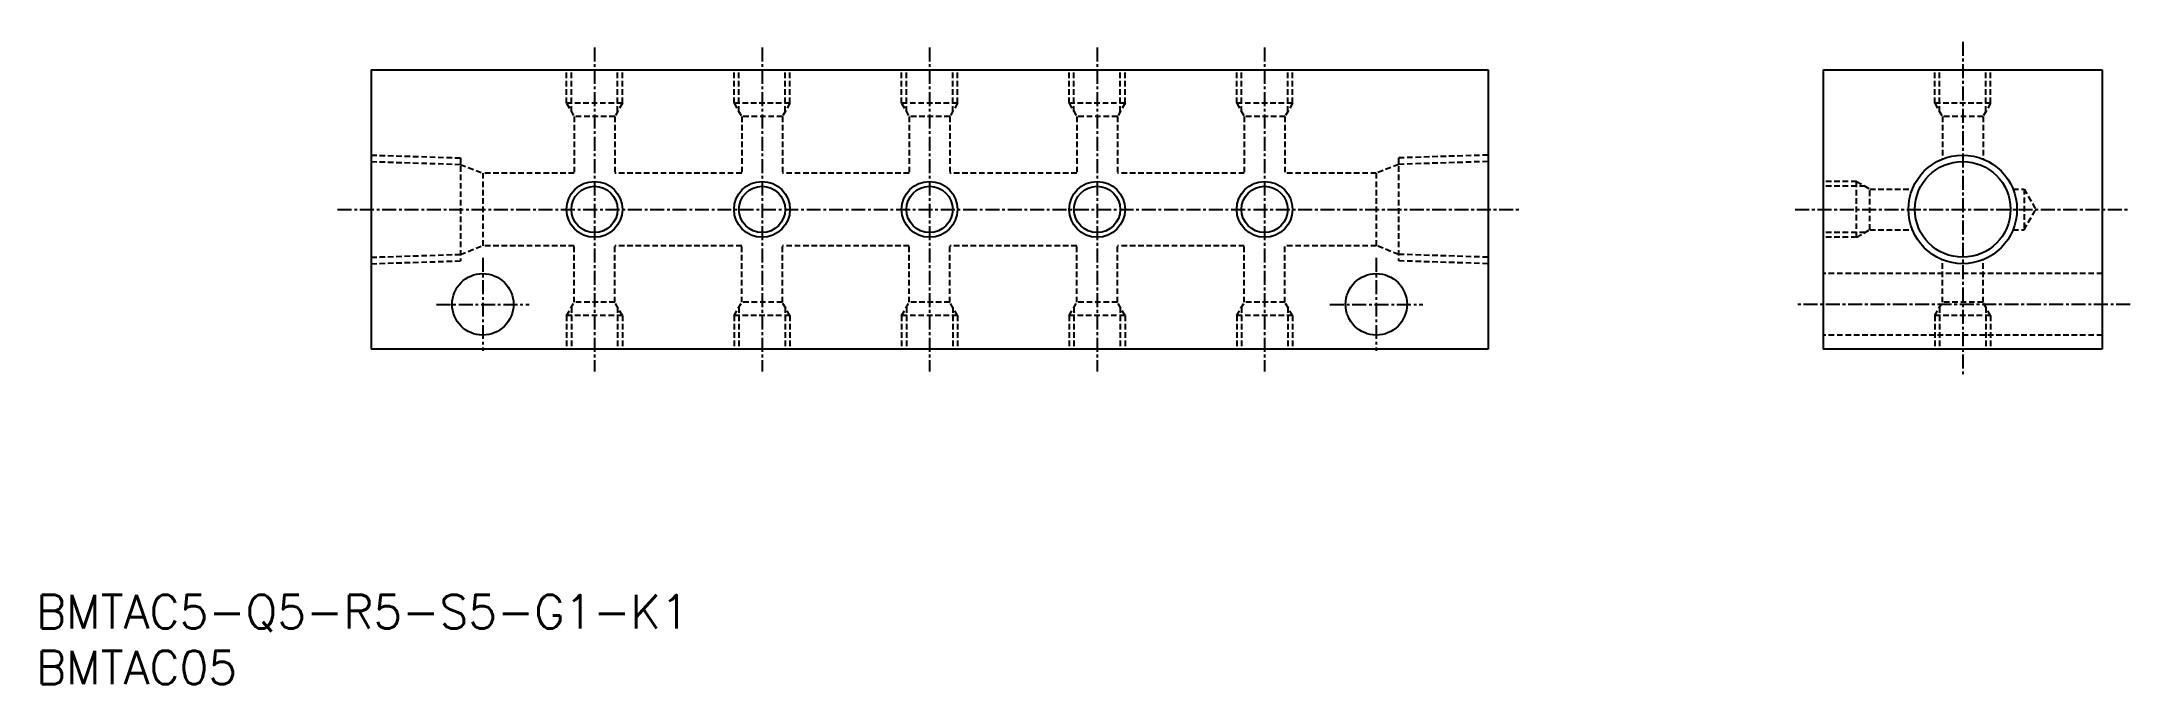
# Model space of a CAD drawing. Extents: x 1 to 188, y 0 to 57.
import ezdxf

# ---------------------------------------------------------------- set-up
doc = ezdxf.new("R2010")
doc.units = 0
doc.linetypes.add('CENTER', pattern=[2, 1.25, -0.25, 0.25, -0.25])
doc.linetypes.add('DASHED', pattern=[0.75, 0.5, -0.25])
doc.layers.get('0').update_dxf_attribs({"linetype": 'CONTINUOUS'})
doc.layers.add('CENTER', color=1, linetype='CENTER')
doc.styles.get("Standard").update_dxf_attribs({"font": 'txt.shx'})

# ---------------------------------------------------------------- blocks, each defined once
blk = doc.blocks.new('*U18')
at = {"color": 7, "linetype": 'CONTINUOUS'}
blk.add_text('BMTAC05', height=3, dxfattribs=at).set_placement((0, 0))
blk = doc.blocks.new('*U19')
at = {"color": 7, "linetype": 'CONTINUOUS'}
blk.add_text('BMTAC5-Q5-R5-S5-G1-K1', height=3, dxfattribs=at).set_placement((0, 5))

msp = doc.modelspace()

# ---------------------------------------------------------------- linework, layer by layer
at = {"color": 7, "linetype": 'CONTINUOUS'}
for p, q in [((30, 55), (130, 55)), ((30, 55), (30, 30)), ((130, 55), (130, 30)), ((160, 55), (160, 30)), ((160, 55), (185, 55)), ((185, 55), (185, 30)), ((130, 30), (30, 30)), ((185, 30), (160, 30))]:
    msp.add_line(p, q, dxfattribs=at)
at = {"color": 3, "linetype": 'DASHED'}
for p, q in [((47.5, 52), (47.5, 55)), ((47.93, 51.25), (47.93, 55)), ((52.07, 51.25), (52.07, 55)), ((52.5, 52), (52.5, 55)), ((62.5, 52), (62.5, 55)), ((62.93, 51.25), (62.93, 55)), ((67.07, 51.25), (67.07, 55)), ((67.5, 52), (67.5, 55)), ((77.5, 52), (77.5, 55)), ((77.93, 51.25), (77.93, 55)), ((82.07, 51.25), (82.07, 55)), ((82.5, 52), (82.5, 55)), ((92.5, 52), (92.5, 55)), ((92.93, 51.25), (92.93, 55)), ((97.07, 51.25), (97.07, 55)), ((97.5, 52), (97.5, 55)), ((107.5, 52), (107.5, 55)), ((107.93, 51.25), (107.93, 55)), ((112.07, 51.25), (112.07, 55)), ((112.5, 52), (112.5, 55)), ((170, 52), (170, 55)), ((170.43, 51.25), (170.43, 55)), ((174.57, 51.25), (174.57, 55)), ((175, 52), (175, 55)), ((52.5, 52), (47.5, 52)), ((47.5, 52), (48.18, 50.82)), ((48.18, 50.82), (48.18, 45.75)), ((51.82, 50.82), (48.18, 50.82)), ((52.5, 52), (51.82, 50.82)), ((51.82, 50.82), (51.82, 45.75)), ((67.5, 52), (62.5, 52)), ((62.5, 52), (63.18, 50.82)), ((63.18, 50.82), (63.18, 45.75)), ((66.82, 50.82), (63.18, 50.82)), ((67.5, 52), (66.82, 50.82)), ((66.82, 50.82), (66.82, 45.75)), ((82.5, 52), (77.5, 52)), ((77.5, 52), (78.18, 50.82)), ((78.18, 50.82), (78.18, 45.75)), ((81.82, 50.82), (78.18, 50.82)), ((82.5, 52), (81.82, 50.82)), ((81.82, 50.82), (81.82, 45.75)), ((97.5, 52), (92.5, 52)), ((92.5, 52), (93.18, 50.82)), ((93.18, 50.82), (93.18, 45.75)), ((96.82, 50.82), (93.18, 50.82)), ((97.5, 52), (96.82, 50.82)), ((96.82, 50.82), (96.82, 45.75)), ((112.5, 52), (107.5, 52)), ((107.5, 52), (108.18, 50.82)), ((108.18, 50.82), (108.18, 45.75)), ((111.82, 50.82), (108.18, 50.82)), ((112.5, 52), (111.82, 50.82)), ((111.82, 50.82), (111.82, 45.75)), ((175, 52), (170, 52)), ((170, 52), (170.68, 50.82)), ((170.68, 50.82), (170.68, 47.01)), ((174.32, 50.82), (170.68, 50.82)), ((175, 52), (174.32, 50.82)), ((174.32, 50.82), (174.32, 47.01)), ((30, 47.36), (38, 47.11)), ((30, 46.78), (38, 46.53)), ((38, 47.11), (38, 37.89)), ((130, 47.36), (122, 47.11)), ((122, 47.11), (122, 37.89)), ((130, 46.78), (122, 46.53)), ((38, 46.53), (40, 45.75)), ((40, 45.75), (40, 39.25)), ((48.18, 45.75), (40, 45.75)), ((63.18, 45.75), (51.82, 45.75)), ((78.18, 45.75), (66.82, 45.75)), ((93.18, 45.75), (81.82, 45.75)), ((108.18, 45.75), (96.82, 45.75)), ((120, 45.75), (111.82, 45.75)), ((122, 46.53), (120, 45.75)), ((120, 45.75), (120, 39.25)), ((163, 45), (160, 45)), ((163, 40), (163, 45)), ((163, 45), (164.18, 44.32)), ((163.75, 44.57), (160, 44.57)), ((164.18, 44.32), (167.99, 44.32)), ((164.18, 40.68), (164.18, 44.32)), ((177.01, 44.32), (178, 44.32)), ((178, 44.32), (178, 40.68)), ((178, 44.32), (179.05, 42.5)), ((178, 40.68), (179.05, 42.5)), ((163.75, 40.43), (160, 40.43)), ((163, 40), (160, 40)), ((163, 40), (164.18, 40.68)), ((164.18, 40.68), (167.99, 40.68)), ((177.01, 40.68), (178, 40.68)), ((30, 38.22), (38, 38.47)), ((30, 37.64), (38, 37.89)), ((38, 38.47), (40, 39.25)), ((48.18, 39.25), (40, 39.25)), ((48.18, 34.18), (48.18, 39.25)), ((51.82, 34.18), (51.82, 39.25)), ((63.18, 39.25), (51.82, 39.25)), ((63.18, 34.18), (63.18, 39.25)), ((66.82, 34.18), (66.82, 39.25)), ((78.18, 39.25), (66.82, 39.25)), ((78.18, 34.18), (78.18, 39.25)), ((81.82, 34.18), (81.82, 39.25)), ((93.18, 39.25), (81.82, 39.25)), ((93.18, 34.18), (93.18, 39.25)), ((108.18, 39.25), (96.82, 39.25)), ((96.82, 34.18), (96.82, 39.25)), ((108.18, 34.18), (108.18, 39.25)), ((120, 39.25), (111.82, 39.25)), ((111.82, 34.18), (111.82, 39.25)), ((122, 38.47), (120, 39.25)), ((130, 38.22), (122, 38.47)), ((130, 37.64), (122, 37.89)), ((170.68, 34.18), (170.68, 37.99)), ((174.32, 34.18), (174.32, 37.99)), ((185, 36.75), (160, 36.75)), ((47.5, 33), (48.18, 34.18)), ((47.93, 33.75), (47.93, 30)), ((51.82, 34.18), (48.18, 34.18)), ((52.5, 33), (51.82, 34.18)), ((52.07, 33.75), (52.07, 30)), ((62.5, 33), (63.18, 34.18)), ((62.93, 33.75), (62.93, 30)), ((66.82, 34.18), (63.18, 34.18)), ((67.5, 33), (66.82, 34.18)), ((67.07, 33.75), (67.07, 30)), ((77.5, 33), (78.18, 34.18)), ((77.93, 33.75), (77.93, 30)), ((81.82, 34.18), (78.18, 34.18)), ((82.5, 33), (81.82, 34.18)), ((82.07, 33.75), (82.07, 30)), ((92.5, 33), (93.18, 34.18)), ((92.93, 33.75), (92.93, 30)), ((96.82, 34.18), (93.18, 34.18)), ((97.5, 33), (96.82, 34.18)), ((97.07, 33.75), (97.07, 30)), ((107.5, 33), (108.18, 34.18)), ((107.93, 33.75), (107.93, 30)), ((111.82, 34.18), (108.18, 34.18)), ((112.5, 33), (111.82, 34.18)), ((112.07, 33.75), (112.07, 30)), ((170, 33), (170.68, 34.18)), ((170.43, 33.75), (170.43, 30)), ((174.32, 34.18), (170.68, 34.18)), ((175, 33), (174.32, 34.18)), ((174.57, 33.75), (174.57, 30)), ((52.5, 33), (47.5, 33)), ((47.5, 33), (47.5, 30)), ((52.5, 33), (52.5, 30)), ((67.5, 33), (62.5, 33)), ((62.5, 33), (62.5, 30)), ((67.5, 33), (67.5, 30)), ((82.5, 33), (77.5, 33)), ((77.5, 33), (77.5, 30)), ((82.5, 33), (82.5, 30)), ((97.5, 33), (92.5, 33)), ((92.5, 33), (92.5, 30)), ((97.5, 33), (97.5, 30)), ((112.5, 33), (107.5, 33)), ((107.5, 33), (107.5, 30)), ((112.5, 33), (112.5, 30)), ((175, 33), (170, 33)), ((170, 33), (170, 30)), ((175, 33), (175, 30)), ((185, 31.25), (160, 31.25))]:
    msp.add_line(p, q, dxfattribs=at)
at = {"color": 3, "linetype": 'CONTINUOUS'}
for centre, radius in [((172.5, 42.5), 4.86), ((50, 42.5), 2.5), ((65, 42.5), 2.5), ((80, 42.5), 2.5), ((95, 42.5), 2.5), ((110, 42.5), 2.5)]:
    msp.add_circle(centre, radius, dxfattribs=at)
at = {"color": 7, "linetype": 'CONTINUOUS'}
for centre, radius in [((172.5, 42.5), 4.28), ((50, 42.5), 2.07), ((65, 42.5), 2.07), ((80, 42.5), 2.07), ((95, 42.5), 2.07), ((110, 42.5), 2.07), ((40, 34), 2.75), ((120, 34), 2.75)]:
    msp.add_circle(centre, radius, dxfattribs=at)
at = {"layer": 'CENTER', "color": 1, "linetype": 'CENTER'}
for p, q in [((50, 57), (50, 28)), ((65, 57), (65, 28)), ((80, 57), (80, 28)), ((95, 57), (95, 28)), ((110, 57), (110, 28)), ((172.5, 57.5), (172.5, 27.5)), ((27, 42.5), (133, 42.5)), ((157.5, 42.5), (187.5, 42.5)), ((40, 38.15), (40, 29.85)), ((120, 38.15), (120, 29.85)), ((35.85, 34), (44.15, 34)), ((115.85, 34), (124.15, 34)), ((187.5, 34), (157.5, 34))]:
    msp.add_line(p, q, dxfattribs=at)

# ---------------------------------------------------------------- block references
at = {"color": 7, "linetype": 'CONTINUOUS'}
for name in ['*U19', '*U18']:
    msp.add_blockref(name, (0, 0), dxfattribs=at)

doc.saveas('drawing.dxf')
